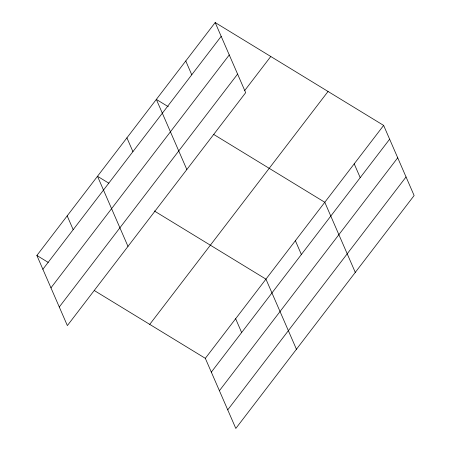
<?xml version="1.0" encoding="UTF-8"?>
<svg xmlns="http://www.w3.org/2000/svg" width="451" height="451" viewBox="0 0 451 451"><rect width="100%" height="100%" fill="white"/><g stroke="black" fill="none" stroke-linecap="round" stroke-linejoin="round"><path stroke-width="0.68" d="M215.183 22.55L245.671 92.669L67.362 325.588L36.875 255.463L215.183 22.55L383.638 125.412L414.125 195.537L235.817 428.45L205.329 358.331L94.253 290.506M42.873 269.264L221.182 36.345M50.952 287.851L229.266 54.932M59.278 307.001L237.592 74.082M244.763 90.471L270.775 56.493M149.738 324.382L328.046 91.468M205.329 358.331L383.638 125.412M211.327 372.126L389.636 139.212M219.411 390.713L397.72 157.799M227.738 409.863L406.047 176.95M168.296 106.712L156.339 99.412L186.832 169.531M213.723 134.449L324.793 202.273L355.287 272.398M108.854 183.207L97.501 176.273L127.988 246.393M154.281 210.95L265.955 279.141L296.442 349.26M36.875 255.463L48.229 262.403M354.215 163.843L360.214 177.643M295.377 240.71L301.375 254.505M185.761 60.981L191.76 74.776M235.642 318.733L241.64 332.534M126.917 137.843L132.921 151.637M67.188 215.871L73.186 229.666"/></g></svg>
